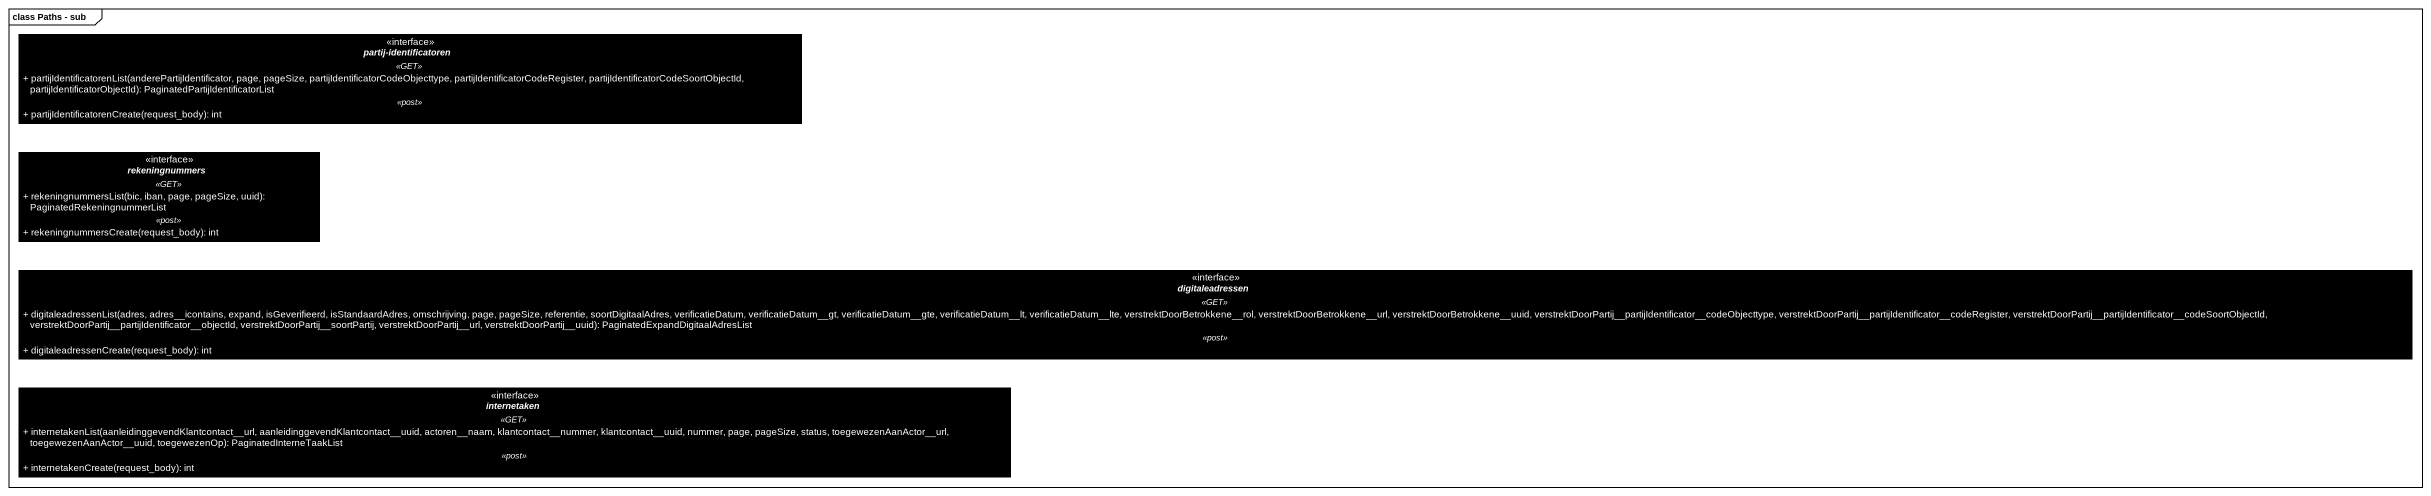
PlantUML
@startuml
mainframe class Paths - sub
hide circle
hide empty members
skinparam classAttributeIconSize 0
interface "partij-identificatoren" as partij_identificatoren #000000 {
  .. <<GET>> ..
  + partijIdentificatorenList(anderePartijIdentificator, page, pageSize, partijIdentificatorCodeObjecttype, partijIdentificatorCodeRegister, partijIdentificatorCodeSoortObjectId, partijIdentificatorObjectId): PaginatedPartijIdentificatorList
  .. <<post>> ..
  + partijIdentificatorenCreate(request_body): int
}
interface rekeningnummers #000000 {
  .. <<GET>> ..
  + rekeningnummersList(bic, iban, page, pageSize, uuid): PaginatedRekeningnummerList
  .. <<post>> ..
  + rekeningnummersCreate(request_body): int
}
interface digitaleadressen #000000 {
  .. <<GET>> ..
  + digitaleadressenList(adres, adres~__icontains, expand, isGeverifieerd, isStandaardAdres, omschrijving, page, pageSize, referentie, soortDigitaalAdres, verificatieDatum, verificatieDatum~__gt, verificatieDatum~__gte, verificatieDatum~__lt, verificatieDatum~__lte, verstrektDoorBetrokkene~__rol, verstrektDoorBetrokkene~__url, verstrektDoorBetrokkene~__uuid, verstrektDoorPartij~__partijIdentificator~__codeObjecttype, verstrektDoorPartij~__partijIdentificator~__codeRegister, verstrektDoorPartij~__partijIdentificator~__codeSoortObjectId, verstrektDoorPartij~__partijIdentificator~__objectId, verstrektDoorPartij~__soortPartij, verstrektDoorPartij~__url, verstrektDoorPartij~__uuid): PaginatedExpandDigitaalAdresList
  .. <<post>> ..
  + digitaleadressenCreate(request_body): int
}
interface internetaken #000000 {
  .. <<GET>> ..
  + internetakenList(aanleidinggevendKlantcontact~__url, aanleidinggevendKlantcontact~__uuid, actoren~__naam, klantcontact~__nummer, klantcontact~__uuid, nummer, page, pageSize, status, toegewezenAanActor~__url, toegewezenAanActor~__uuid, toegewezenOp): PaginatedInterneTaakList
  .. <<post>> ..
  + internetakenCreate(request_body): int
}
@enduml
